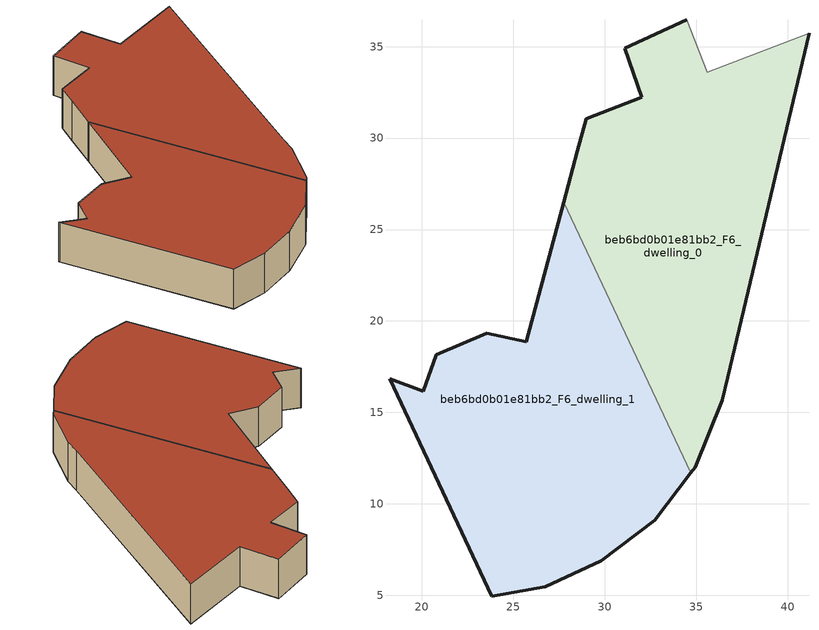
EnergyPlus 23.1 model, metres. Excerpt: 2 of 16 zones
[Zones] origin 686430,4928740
beb6bd0b01e81bb2_F6_dwelling_0
 floor to beb6bd0b01e81bb2_F5_dwelling_0 (EU_floor_Construction): 36.44,15.68 36.71,16.94 41.17,35.74 35.6,33.6 34.48,36.46 31.08,34.9 32.02,32.22 28.97,31.05 28.48,29.28 27.74,26.5 34.69,11.69 34.94,12.01 z18
 wall outside (EU_wall_Construction): 27.74,26.5 28.48,29.28 28.97,31.05 32.02,32.22 31.08,34.9 34.48,36.46 / 41.17,35.74 36.71,16.94 36.44,15.68 34.94,12.01 34.69,11.69 z18:21
 wall adiabatic (EU_wall_Construction): 34.48,36.46 35.6,33.6 41.17,35.74 z18:21
 wall to beb6bd0b01e81bb2_F6_dwelling_1 (EU_wall_Construction): 34.69,11.69 27.74,26.5 z18:21
 roof outside (EU_roof_Construction): 41.17,35.74 36.71,16.94 36.44,15.68 34.94,12.01 34.69,11.69 27.74,26.5 28.48,29.28 28.97,31.05 32.02,32.22 31.08,34.9 34.48,36.46 35.6,33.6 z21
beb6bd0b01e81bb2_F6_dwelling_1
 floor to beb6bd0b01e81bb2_F5_dwelling_1 (EU_floor_Construction): 32.72,9.1 34.69,11.69 27.74,26.5 25.7,18.88 23.54,19.32 20.79,18.16 20.08,16.17 18.23,16.84 23.81,4.96 26.73,5.48 29.79,6.9 z18
 wall outside (EU_wall_Construction): 34.69,11.69 32.72,9.1 29.8,6.9 26.73,5.48 23.81,4.96 18.23,16.84 20.08,16.17 20.8,18.16 23.55,19.32 25.7,18.88 27.74,26.5 z18:21
 roof outside (EU_roof_Construction): 27.74,26.5 34.69,11.69 32.72,9.1 29.8,6.9 26.73,5.48 23.81,4.96 18.23,16.84 20.08,16.17 20.8,18.16 23.55,19.32 25.7,18.88 z21
[Building]
EU S2 Campaign: North Axis=0; Terrain=City; Solar Distribution=FullExterior
[Site:Location]
Bologna: Latitude=44.5; Longitude=11.25; Time Zone=1; Elevation=37
[SizingPeriod:WeatherFileDays]
AnnualSizingPeriod: Begin Month=1; Begin Day of Month=1; End Month=12; End Day of Month=31; Day of Week for Start Day=Monday; Use Weather File Daylight Saving Period=No; Use Weather File Rain and Snow Indicators=No
[MATERIAL]
EU_InternalMass_Material: Roughness=MediumRough; Thickness=0.1; Conductivity=1; Density=1800; Specific Heat=900; Thermal Absorptance=0.9; Solar Absorptance=0.7; Visible Absorptance=0.7
[MATERIAL:NOMASS] Roughness=MediumRough; Thermal Absorptance=0.9; Solar Absorptance=0.7; Visible Absorptance=0.7
Name | Thermal Resistance
EU_wall_NoMass | 0.905828
EU_roof_NoMass | 0.37593
EU_floor_NoMass | 0.67114
[CONSTRUCTION]
EU_wall_Construction: EU_wall_NoMass
EU_roof_Construction: EU_roof_NoMass
EU_floor_Construction: EU_floor_NoMass
EU_InternalMass_Construction: EU_InternalMass_Material
[ZONE] Type=1; Multiplier=1; Ceiling Height=autocalculate; Floor Area=autocalculate; Part of Total Floor Area=Yes
Name | Volume
beb6bd0b01e81bb2_F6_dwelling_0 | 526.942
beb6bd0b01e81bb2_F6_dwelling_1 | 526.948
[INTERNALMASS] Construction=EU_InternalMass_Construction
Name | Zone or ZoneList | Surface Area
beb6bd0b01e81bb2_F6_dwelling_0_EU_InternalMass | beb6bd0b01e81bb2_F6_dwelling_0 | 263.479
beb6bd0b01e81bb2_F6_dwelling_1_EU_InternalMass | beb6bd0b01e81bb2_F6_dwelling_1 | 263.466
[OTHEREQUIPMENT] Fuel Type=Electricity; Design Level Calculation Method=Watts/Area; Power per Zone Floor Area=1; Fraction Latent=0; Fraction Radiant=0; Fraction Lost=0; Carbon Dioxide Generation Rate=0; EndUse Subcategory=EU_Step8_InternalGains
Name | Zone or ZoneList or Space or SpaceList | Schedule
EU_Step8_InternalGain_beb6bd0b01e81bb2_F6_dwelling_0_f000 | beb6bd0b01e81bb2_F6_dwelling_0 | EU_Step8_GainSchedule_beb6bd0b01e81bb2_F6_dwelling_0_f000
EU_Step8_InternalGain_beb6bd0b01e81bb2_F6_dwelling_1_f000 | beb6bd0b01e81bb2_F6_dwelling_1 | EU_Step8_GainSchedule_beb6bd0b01e81bb2_F6_dwelling_1_f000
[ZONEVENTILATION:DESIGNFLOWRATE] Schedule=EU_AlwaysOn; Design Flow Rate Calculation Method=AirChanges/Hour; Air Changes per Hour=0.73129; Ventilation Type=Natural; Fan Pressure Rise=0; Fan Total Efficiency=1; Constant Term Coefficient=1; Temperature Term Coefficient=0; Velocity Term Coefficient=0; Velocity Squared Term Coefficient=0; Minimum Indoor Temperature=-100; Maximum Indoor Temperature=100; Delta Temperature=-100; Minimum Outdoor Temperature=-100; Maximum Outdoor Temperature=100; Maximum Wind Speed=40
Name | Zone or ZoneList or Space or SpaceList
EU_ConstantAir_beb6bd0b01e81bb2_F6_dwelling_0 | beb6bd0b01e81bb2_F6_dwelling_0
EU_ConstantAir_beb6bd0b01e81bb2_F6_dwelling_1 | beb6bd0b01e81bb2_F6_dwelling_1
[HVACTEMPLATE:ZONE:IDEALLOADSAIRSYSTEM] System Availability Schedule=EU_AlwaysOn; Maximum Heating Supply Air Temperature=50; Minimum Cooling Supply Air Temperature=13; Maximum Heating Supply Air Humidity Ratio=0.0156; Minimum Cooling Supply Air Humidity Ratio=0.0077; Heating Limit=NoLimit; Cooling Limit=NoLimit; Heating Availability Schedule=EU_AlwaysOn; Cooling Availability Schedule=EU_CoolingOff; Dehumidification Control Type=ConstantSensibleHeatRatio; Cooling Sensible Heat Ratio=0.7; Dehumidification Setpoint=60; Humidification Control Type=None; Humidification Setpoint=30; Outdoor Air Method=None; Outdoor Air Flow Rate per Person=0.00944; Outdoor Air Flow Rate per Zone Floor Area=0; Outdoor Air Flow Rate per Zone=0; Demand Controlled Ventilation Type=None; Outdoor Air Economizer Type=NoEconomizer; Heat Recovery Type=None; Sensible Heat Recovery Effectiveness=0.7; Latent Heat Recovery Effectiveness=0.65
Name | Template Thermostat
beb6bd0b01e81bb2_F6_dwelling_0 | EU_HeatOnly_beb6bd0b01e81bb2_F6_dwelling_0
beb6bd0b01e81bb2_F6_dwelling_1 | EU_HeatOnly_beb6bd0b01e81bb2_F6_dwelling_1
[SIZING:ZONE] Zone Cooling Design Supply Air Temperature Input Method=SupplyAirTemperature; Zone Cooling Design Supply Air Temperature=13; Zone Heating Design Supply Air Temperature Input Method=SupplyAirTemperature; Zone Heating Design Supply Air Temperature=50; Zone Cooling Design Supply Air Humidity Ratio=0.008; Zone Heating Design Supply Air Humidity Ratio=0.008; Cooling Design Air Flow Method=DesignDay; Cooling Design Air Flow Rate=0; Cooling Minimum Air Flow per Zone Floor Area=0.000762; Cooling Minimum Air Flow=0; Cooling Minimum Air Flow Fraction=0.2; Heating Design Air Flow Method=DesignDay; Heating Design Air Flow Rate=0; Heating Maximum Air Flow per Zone Floor Area=0.002032; Heating Maximum Air Flow=0.141576; Heating Maximum Air Flow Fraction=0.3; Account for Dedicated Outdoor Air System=No; Dedicated Outdoor Air System Control Strategy=NeutralSupplyAir; Dedicated Outdoor Air Low Setpoint Temperature for Design=autosize; Dedicated Outdoor Air High Setpoint Temperature for Design=autosize; Zone Load Sizing Method=Sensible Load Only No Latent Load; Zone Latent Cooling Design Supply Air Humidity Ratio Input Method=HumidityRatioDifference; Zone Cooling Design Supply Air Humidity Ratio Difference=0.005; Zone Latent Heating Design Supply Air Humidity Ratio Input Method=HumidityRatioDifference; Zone Humidification Design Supply Air Humidity Ratio Difference=0.005
beb6bd0b01e81bb2_F6_dwelling_0; beb6bd0b01e81bb2_F6_dwelling_1
[SCHEDULE:CONSTANT]
Name | Hourly Value
EU_AlwaysOn | 1
EU_CoolingOff | 0
[SCHEDULE:FILE] Column Number=1; Rows to Skip at Top=0; Number of Hours of Data=8760; Column Separator=Comma; Interpolate to Timestep=No; Minutes per Item=60; Adjust Schedule for Daylight Savings=Yes
Name | File
EU_Step8_GainSchedule_beb6bd0b01e81bb2_F6_dwelling_0_f000 | ../../schedules/beb6bd0b01e81bb2/beb6bd0b01e81bb2_F6_dwelling_0_f000_gain.csv
EU_Step8_GainSchedule_beb6bd0b01e81bb2_F6_dwelling_1_f000 | ../../schedules/beb6bd0b01e81bb2/beb6bd0b01e81bb2_F6_dwelling_1_f000_gain.csv
